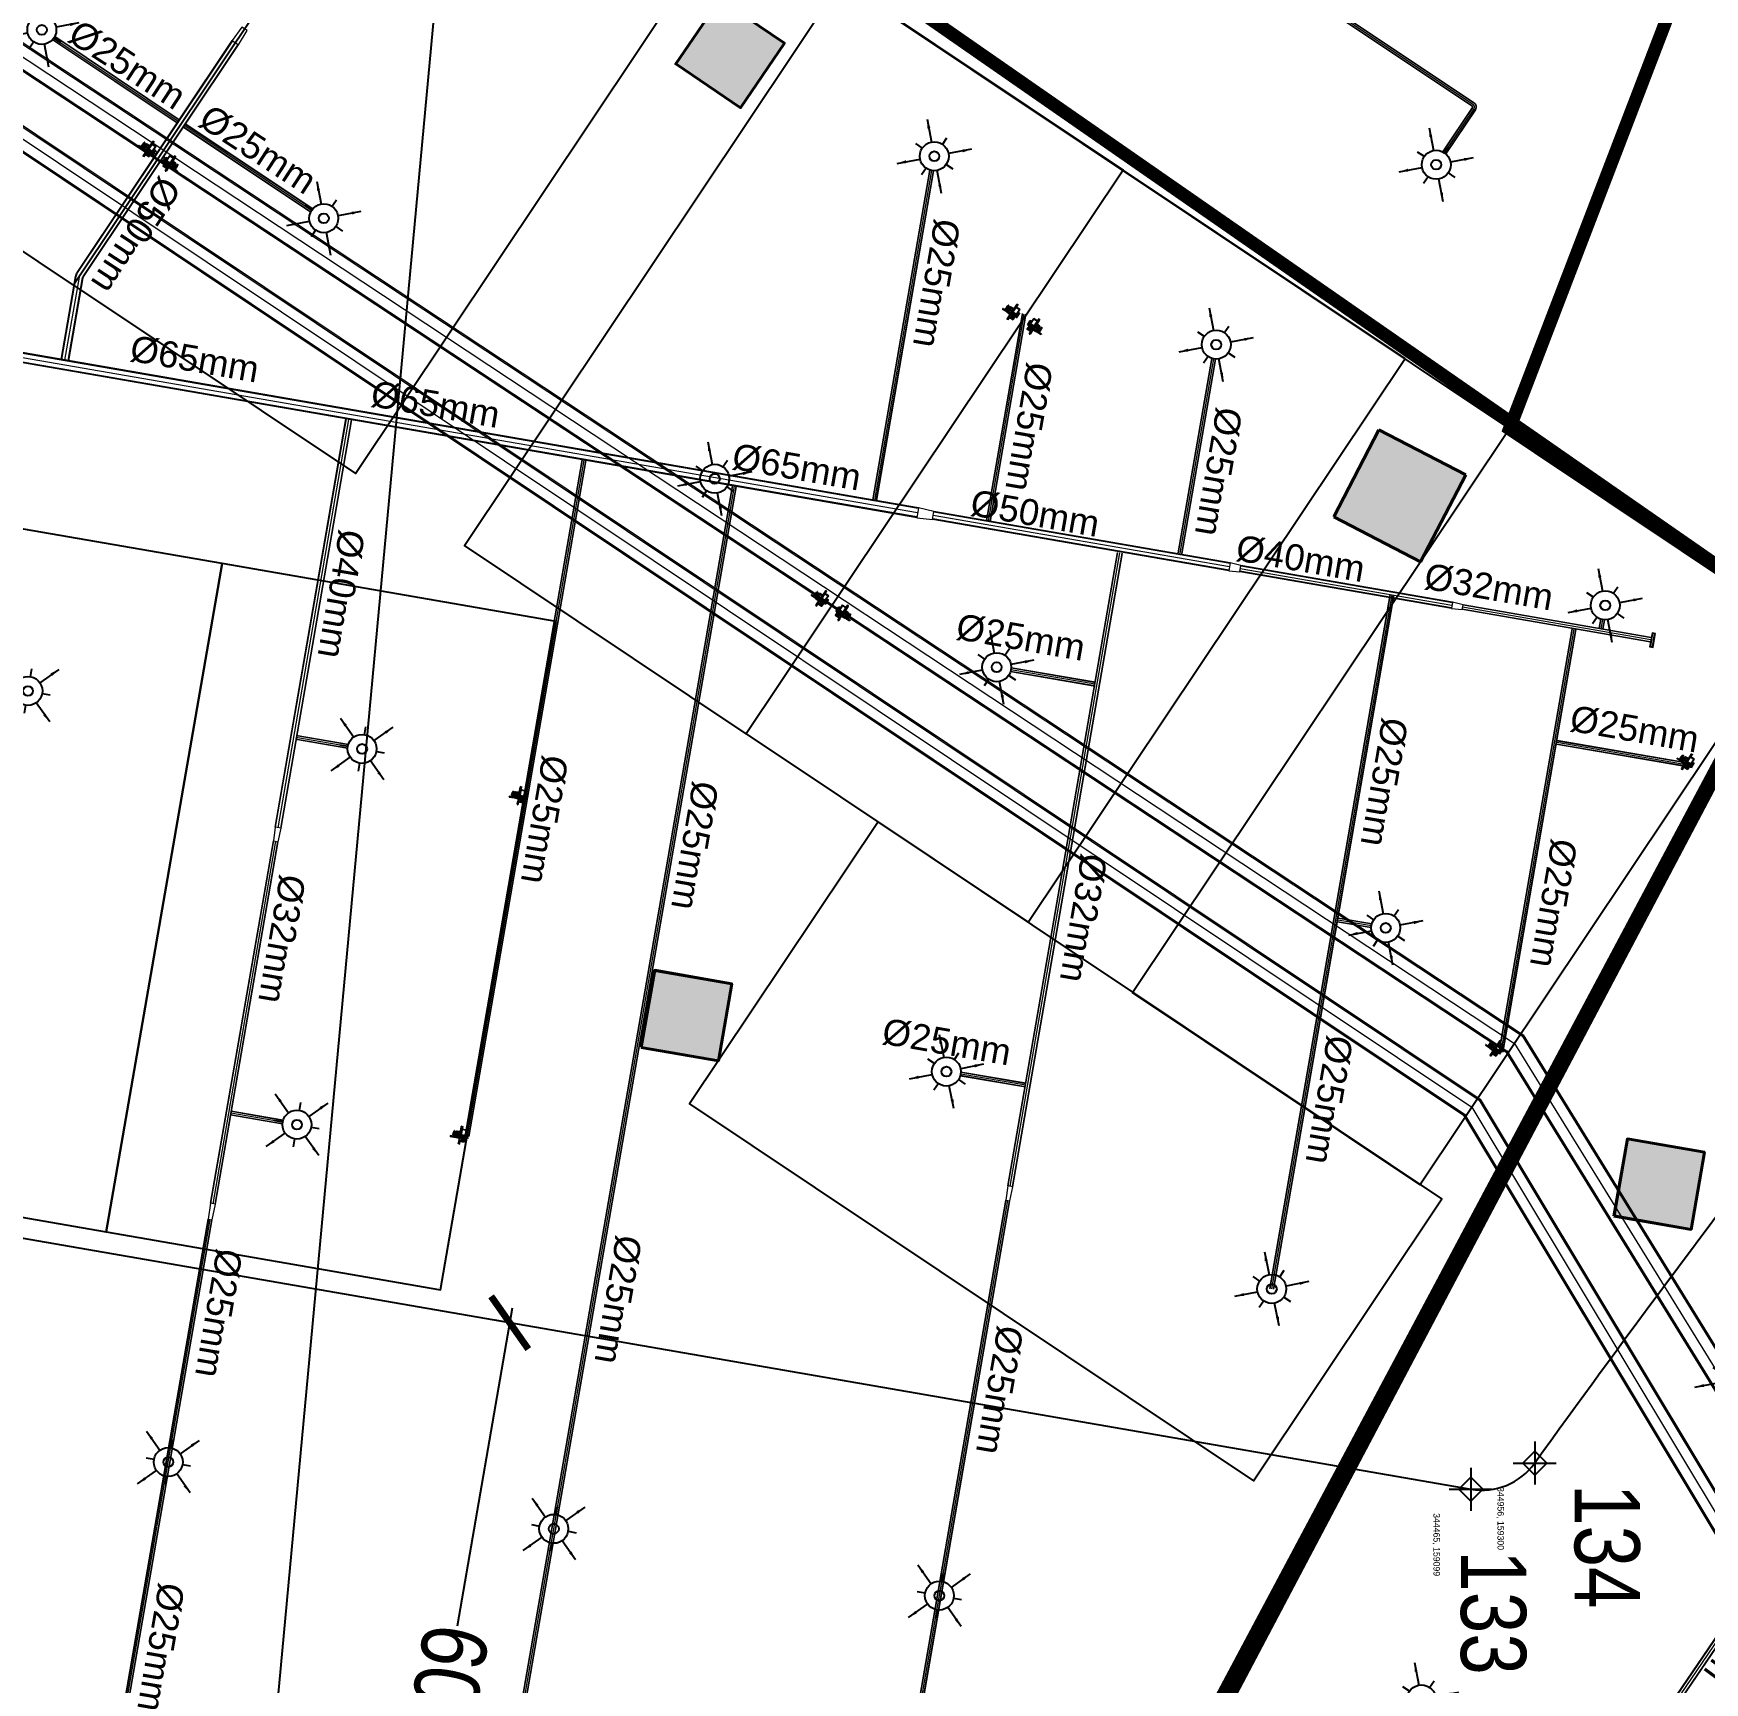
# Model space of a CAD drawing. Header units: inches. Extents: x 257070 to 799932, y -17980 to 269260.
# Drawn here: x 333445 to 346258, y 157617 to 170262 of the extents above; entities that cross this region are included whole.
import ezdxf

# ---------------------------------------------------------------- set-up
doc = ezdxf.new("R2010")
doc.units = ezdxf.units.IN
doc.header["$MEASUREMENT"] = 0
doc.header["$PDMODE"] = 99
doc.header["$PDSIZE"] = 100
doc.layers.add('0-AES-F-HYDRANT PIPE', color=7, linetype='Continuous', lineweight=15, true_color=0xf57247)
for name, color, linetype in [('0-AES-F-SPRINKLER', 10, 'Continuous'), ("0_AES_DUCT MARKING'", 53, 'Continuous'), ('basement1_AP$0$A-_ROAD----_E-_-', 2, 'Continuous'), ('DSP_TREE CO-ORDINATES', 206, 'Continuous'), ('RETAIL', 40, 'Continuous')]:
    doc.layers.add(name, color=color, linetype=linetype)
for name, color, linetype, lineweight in [('0-AES-F-SPRINKLER PIPE', 10, 'Continuous', 15), ('07--DIM-2', 2, 'Continuous', 25), ('E--CONCRETE-4', 4, 'Continuous', 40), ('E--CONCRETE-SHADE', 253, 'Continuous', 20), ('Q--KERBS-0', 1, 'Continuous', 20)]:
    doc.layers.add(name, color=color, linetype=linetype, lineweight=lineweight)
doc.styles.get("Standard").update_dxf_attribs({"font": 'arial.ttf'})
doc.styles.add('TEXT style 175', font='GOTHIC.TTF')
doc.styles.add('TEXT style 200', font='ARIALN.TTF')
doc.styles.add('TEXT style 75', font='ARIALN.TTF')
doc.dimstyles.new('75', dxfattribs={"dimscale": 1.5, "dimtxt": 200, "dimasz": 113, "dimexe": 113, "dimexo": 0, "dimgap": 25, "dimtad": 0, "dimdec": 0, "dimrnd": 5, "dimzin": 0, "dimdsep": 46, "dimtxsty": 'TEXT style 75', "dimblk": 'ARCHTICK', "dimcen": 0.09, "dimdle": 113, "dimclrd": 8, "dimclre": 8, "dimclrt": 256, "dimadec": 0, "dimazin": 0, "dimtfac": 1, "dimtdec": 0, "dimtofl": 0, "dimtmove": 1, "dimatfit": 3, "dimldrblk": 'OPEN90', "dimfxl": 0, "dimtolj": 1, "dimtzin": 0, "dimarcsym": 0})
doc.dimstyles.new('ISO-25', dxfattribs={"dimtxt": 2.5, "dimasz": 2.5, "dimexe": 1.25, "dimexo": 0.625, "dimtad": 1, "dimtxsty": 'Standard', "dimcen": 2.5, "dimadec": 0, "dimazin": 0, "dimtfac": 1, "dimtmove": 0, "dimatfit": 3, "dimfxl": 1, "dimarcsym": 0})

# ---------------------------------------------------------------- blocks, each defined once
blk = doc.blocks.new('_ArchTick')
at = {"color": 0, "linetype": 'ByBlock', "const_width": 0.15}
blk.add_lwpolyline([(-0.5, -0.5), (0.5, 0.5)], dxfattribs=at)
blk = doc.blocks.new('*D296')
at = {"layer": '07--DIM-2', "color": 251, "lineweight": -2, "ltscale": 1000, "transparency": 16777216}
for p, q in [((337117, 160488), (336694, 158049)), ((337097, 160376), (336986, 160396)), ((336054, 154353), (336476, 156792)), ((336073, 154464), (335961, 154484))]:
    blk.add_line(p, q, dxfattribs=at)
at = {"layer": 'DEFPOINTS', "color": 0, "ltscale": 1000, "transparency": 16777216}
for p in [(337097, 160376, 0), (337097, 160376), (336073, 154464, 0)]:
    blk.add_point(p, dxfattribs=at)
at = {"layer": '07--DIM-2', "color": 251, "lineweight": -2, "ltscale": 1000, "transparency": 16777216, "xscale": 350, "yscale": 350, "zscale": 350}
for p, rotation in [((337097, 160376), 80.16753588052094), ((336073, 154464), 260.1675358805209)]:
    blk.add_blockref('_ArchTick', p, dxfattribs=dict(at, rotation=rotation))
at = {"layer": '07--DIM-2', "ltscale": 1000, "transparency": 16777216, "insert": (336585, 157420), "char_height": 500, "attachment_point": 5, "rotation": 260, "style": 'TEXT style 75'}
blk.add_mtext('\\A1;6000', dxfattribs=at)
blk = doc.blocks.new('_Open90')
at = {"color": 0, "linetype": 'ByBlock', "lineweight": -2}
for p, q in [((-0.5, 0.5), (0, 0)), ((0, 0), (-1, 0)), ((0, 0), (-0.5, -0.5))]:
    blk.add_line(p, q, dxfattribs=at)
blk = doc.blocks.new('A$C1C93618B')
at = {"layer": 'E--CONCRETE-SHADE'}
h = blk.add_hatch(color=256, dxfattribs=at)
h.paths.add_polyline_path([(1080, 32849), (1080, 33449), (480, 33449), (480, 32849)])
h.paths.add_polyline_path([(1080, 25280), (1080, 25880), (480, 25880), (480, 25280)])
h.paths.add_polyline_path([(1080, 15680), (1080, 16280), (480, 16280), (480, 15680)])
h.paths.add_polyline_path([(1080, 9702), (1080, 10302), (480, 10302), (480, 9702)])
at = {"layer": 'E--CONCRETE-4', "ltscale": 10}
for points in [[(1080, 32849), (1080, 33449), (480, 33449), (480, 32849)], [(1080, 25280), (1080, 25880), (480, 25880), (480, 25280)]]:
    blk.add_lwpolyline(points, close=True, dxfattribs=at)
blk = doc.blocks.new('*U401')
at = {"layer": 'DSP_TREE CO-ORDINATES', "color": 162}
for p, q in [((0, -329), (0, 329)), ((-329, 0), (329, 0))]:
    blk.add_line(p, q, dxfattribs=at)
at = {"layer": 'DSP_TREE CO-ORDINATES', "color": 162, "ltscale": 3.5}
blk.add_lwpolyline([(-185, 0), (0, 185), (185, 0), (0, -184), (-185, 0)], dxfattribs=at)
at = {"layer": 'DEFPOINTS', "style": 'TEXT style 175'}
blk.add_attdef('CORDINATE', (367, -572), '', height=100, dxfattribs=at)
at = {"layer": 'DSP_TREE CO-ORDINATES', "color": 164, "style": 'TEXT style 200'}
blk.add_attdef('NO.', (320, 611), '', height=1000, dxfattribs=at)
blk = doc.blocks.new('*U402')
at = {"layer": 'DSP_TREE CO-ORDINATES', "color": 162}
for p, q in [((0, -329), (0, 329)), ((-329, 0), (329, 0))]:
    blk.add_line(p, q, dxfattribs=at)
at = {"layer": 'DSP_TREE CO-ORDINATES', "color": 162, "ltscale": 3.5}
blk.add_lwpolyline([(-185, 0), (0, 185), (185, 0), (0, -184), (-185, 0)], dxfattribs=at)
at = {"layer": 'DEFPOINTS', "style": 'TEXT style 175'}
blk.add_attdef('CORDINATE', (367, -572), '', height=100, dxfattribs=at)
at = {"layer": 'DSP_TREE CO-ORDINATES', "color": 164, "style": 'TEXT style 200'}
blk.add_attdef('NO.', (935, -150), '', height=1000, dxfattribs=at)
blk = doc.blocks.new('A$C3CA070F1')
at = {"layer": '0-AES-F-SPRINKLER'}
h = blk.add_hatch(dxfattribs=at)
h.set_pattern_fill('ANSI31', color=3, scale=0.196883, angle=-34.2335, style=0)
h.set_pattern_definition([(100.766483, (49937.1607, 174049.7081), (1.474466316, 0.280375668), [])])
edge = h.paths.add_edge_path()
edge.add_line((-1, 85), (-1, 84))
edge.add_line((-1, 84), (-6, 84))
edge.add_ellipse((-7, 82), major_axis=(-1.42, -0.27), ratio=1, start_angle=257, end_angle=315)
edge.add_line((-8, 83), (-15, 72))
edge.add_ellipse((-12, 70), major_axis=(-4.25, -0.81), ratio=1, start_angle=-45, end_angle=45)
edge.add_line((-14, 66), (14, 47))
edge.add_line((14, 47), (13, 46))
edge.add_line((13, 46), (-15, 65))
edge.add_ellipse((-12, 70), major_axis=(-5.52, -1.05), ratio=1, start_angle=-45, end_angle=45, ccw=False)
edge.add_line((-16, 73), (-9, 84))
edge.add_ellipse((-7, 82), major_axis=(-2.69, -0.51), ratio=1, start_angle=257, end_angle=315, ccw=False)
edge.add_line((-6, 85), (-1, 85))
h = blk.add_hatch(dxfattribs=at)
h.set_pattern_fill('ANSI31', color=3, scale=0.196883, angle=-124.2335, style=0)
h.set_pattern_definition([(190.766483, (49937.1607, 174049.7081), (-0.280375668, 1.474466316), [])])
edge = h.paths.add_edge_path()
edge.add_line((-1, 54), (7, 48))
edge.add_line((7, 48), (8, 49))
edge.add_line((8, 49), (0, 55))
edge.add_ellipse((-2, 52), major_axis=(-0.69, 3.63), ratio=1, start_angle=315, end_angle=405)
edge.add_line((-6, 54), (-14, 41))
edge.add_ellipse((-11, 39), major_axis=(-0.69, 3.63), ratio=1, start_angle=45, end_angle=135)
edge.add_line((-13, 36), (-9, 33))
edge.add_ellipse((-10, 32), major_axis=(-0.27, 1.42), ratio=1, start_angle=225, end_angle=315, ccw=False)
edge.add_line((-9, 31), (-10, 30))
edge.add_line((-10, 30), (-8, 29))
edge.add_line((-8, 29), (-7, 30))
edge.add_ellipse((-10, 32), major_axis=(-3.3, -0.63), ratio=1, start_angle=135, end_angle=225)
edge.add_line((-8, 35), (-12, 38))
edge.add_ellipse((-11, 39), major_axis=(-1.75, -0.33), ratio=1, start_angle=-45, end_angle=45, ccw=False)
edge.add_line((-13, 40), (-4, 53))
edge.add_ellipse((-2, 52), major_axis=(-1.75, -0.33), ratio=1, start_angle=225, end_angle=315, ccw=False)
at = {"layer": '0-AES-F-SPRINKLER', "color": 3}
for p, q in [((-98, 39), (-97, 43)), ((-98, 38), (-98, 39)), ((-98, 39), (-98, 39)), ((-98, 39), (-98, 39)), ((-98, 37), (-98, 38)), ((-98, 38), (-98, 38)), ((-98, 38), (-98, 38)), ((-98, 38), (-98, 38)), ((-98, 38), (-98, 38)), ((-98, 38), (-98, 38)), ((-98, 38), (-98, 38)), ((-98, 38), (-98, 38)), ((-98, 38), (-98, 38)), ((-98, 38), (-98, 38)), ((-96, 37), (-98, 37)), ((-98, 37), (-98, 37)), ((-98, 37), (-98, 37)), ((-98, 37), (-98, 37)), ((-98, 37), (-98, 37)), ((-98, 37), (-98, 37)), ((-98, 37), (-98, 37)), ((-98, 37), (-98, 37)), ((-98, 37), (-98, 37)), ((-98, 37), (-98, 37)), ((-98, 37), (-98, 37)), ((-98, 37), (-98, 37)), ((-98, 37), (-98, 37)), ((-98, 37), (-98, 37)), ((-98, 37), (-98, 37)), ((-98, 37), (-98, 37)), ((-98, 37), (-98, 37)), ((-97, 37), (-98, 37)), ((-98, 37), (-98, 37)), ((-98, 37), (-98, 37)), ((-98, 37), (-98, 37)), ((-98, 37), (-98, 37)), ((-98, 37), (-98, 37)), ((-98, 37), (-98, 37)), ((-98, 37), (-98, 37)), ((-98, 37), (-98, 37)), ((-98, 37), (-98, 37)), ((-98, 37), (-98, 37)), ((-98, 37), (-98, 37)), ((-98, 37), (-98, 37)), ((-98, 37), (-98, 37)), ((-97, 45), (-79, 71)), ((-96, 40), (-97, 40)), ((-97, 40), (-97, 40)), ((-97, 40), (-97, 40)), ((-97, 40), (-97, 39)), ((-97, 39), (-97, 39)), ((-97, 39), (-97, 39)), ((-97, 39), (-97, 39)), ((-97, 39), (-97, 39)), ((-97, 39), (-97, 39)), ((-97, 39), (-97, 39)), ((-97, 39), (-97, 39)), ((-97, 39), (-97, 38)), ((-97, 38), (-97, 38)), ((-97, 38), (-97, 38)), ((-97, 38), (-97, 38)), ((-97, 38), (-97, 38)), ((-97, 38), (-97, 38)), ((-97, 38), (-97, 38)), ((-97, 38), (-97, 38)), ((-97, 38), (-97, 38)), ((-97, 38), (-97, 38)), ((-97, 38), (-97, 38)), ((-97, 38), (-97, 37)), ((-97, 37), (-97, 37)), ((-97, 37), (-97, 37)), ((-97, 37), (-97, 37)), ((-95, 46), (-96, 42)), ((-96, 42), (-96, 42)), ((-96, 42), (-96, 41)), ((-96, 41), (-96, 41)), ((-96, 41), (-96, 41)), ((-96, 41), (-96, 41)), ((-96, 41), (-96, 41)), ((-96, 41), (-96, 41)), ((-96, 41), (-96, 41)), ((-96, 41), (-96, 41)), ((-96, 41), (-96, 41)), ((-96, 41), (-96, 40)), ((-96, 40), (-96, 40)), ((-96, 40), (-96, 40)), ((-96, 40), (-96, 40)), ((-96, 40), (-96, 40)), ((-95, 37), (-96, 37)), ((-96, 37), (-96, 37)), ((-96, 37), (-96, 37)), ((-96, 37), (-96, 37)), ((-96, 37), (-96, 37)), ((-94, 38), (-95, 38)), ((-95, 38), (-95, 38)), ((-95, 38), (-95, 38)), ((-95, 38), (-95, 38)), ((-95, 38), (-95, 38)), ((-95, 38), (-95, 38)), ((-95, 38), (-95, 38)), ((-95, 38), (-95, 38)), ((-95, 38), (-95, 38)), ((-95, 38), (-95, 37)), ((-95, 37), (-95, 37)), ((-95, 37), (-95, 37)), ((-95, 37), (-95, 37)), ((-95, 37), (-95, 37)), ((-95, 37), (-95, 37)), ((-95, 37), (-95, 37)), ((-95, 37), (-95, 37)), ((-95, 37), (-95, 37)), ((-95, 37), (-95, 37)), ((-95, 37), (-95, 37)), ((-95, 37), (-95, 37)), ((-95, 37), (-95, 37)), ((-95, 37), (-95, 37)), ((-95, 37), (-95, 37)), ((-95, 37), (-95, 37)), ((-95, 37), (-95, 37)), ((-94, 88), (-93, 90)), ((-72, 73), (-94, 88)), ((-94, 43), (-94, 48)), ((-93, 43), (-94, 43)), ((-94, 43), (-94, 43)), ((-94, 43), (-94, 43)), ((-94, 43), (-94, 43)), ((-94, 43), (-94, 43)), ((-94, 43), (-94, 41)), ((-94, 43), (-94, 43)), ((-94, 43), (-94, 43)), ((-94, 43), (-94, 43)), ((-94, 43), (-94, 43)), ((-94, 43), (-94, 43)), ((-94, 43), (-94, 43)), ((-94, 43), (-94, 43)), ((-94, 43), (-94, 43)), ((-94, 43), (-94, 43)), ((-94, 43), (-94, 43)), ((-94, 43), (-94, 43)), ((-94, 41), (-94, 41)), ((-94, 41), (-94, 41)), ((-94, 41), (-94, 41)), ((-94, 41), (-94, 41)), ((-94, 41), (-94, 41)), ((-94, 41), (-94, 41)), ((-94, 41), (-94, 41)), ((-94, 41), (-94, 40)), ((-94, 40), (-94, 40)), ((-94, 40), (-94, 40)), ((-94, 40), (-94, 40)), ((-94, 40), (-94, 40)), ((-94, 40), (-94, 40)), ((-94, 40), (-94, 40)), ((-94, 40), (-94, 40)), ((-94, 40), (-94, 39)), ((-94, 39), (-94, 39)), ((-94, 39), (-94, 39)), ((-94, 39), (-94, 39)), ((-94, 39), (-94, 39)), ((-94, 39), (-94, 39)), ((-94, 39), (-94, 39)), ((-94, 39), (-94, 39)), ((-94, 39), (-94, 38)), ((-93, 90), (-59, 67)), ((-93, 47), (-93, 49)), ((-91, 47), (-93, 43)), ((-93, 46), (-93, 47)), ((-92, 46), (-93, 46)), ((-93, 46), (-93, 46)), ((-93, 46), (-93, 46)), ((-93, 46), (-93, 46)), ((-93, 46), (-93, 46)), ((-93, 46), (-93, 46)), ((-93, 46), (-93, 46)), ((-93, 46), (-93, 46)), ((-93, 46), (-93, 46)), ((-93, 46), (-93, 46)), ((-93, 46), (-93, 46)), ((-93, 46), (-93, 46)), ((-93, 46), (-93, 46)), ((-93, 46), (-93, 46)), ((-93, 46), (-93, 46)), ((-93, 46), (-93, 46)), ((-93, 46), (-93, 46)), ((-93, 46), (-93, 46)), ((-93, 46), (-93, 46)), ((-93, 46), (-93, 46)), ((-91, 42), (-93, 43)), ((-93, 43), (-93, 43)), ((-93, 43), (-93, 43)), ((-93, 43), (-93, 43)), ((-93, 43), (-93, 43)), ((-93, 43), (-93, 43)), ((-93, 43), (-93, 43)), ((-93, 43), (-93, 43)), ((-93, 43), (-93, 43)), ((-93, 43), (-93, 43)), ((-93, 43), (-93, 43)), ((-93, 43), (-93, 43)), ((-93, 43), (-93, 43)), ((-93, 43), (-93, 43)), ((-93, 43), (-93, 43)), ((-93, 43), (-93, 43)), ((-93, 43), (-93, 43)), ((-93, 43), (-93, 43)), ((-93, 43), (-93, 43)), ((-93, 43), (-93, 43)), ((-93, 43), (-93, 43)), ((-93, 43), (-93, 43)), ((-93, 43), (-93, 43)), ((-85, 66), (-92, 55)), ((-90, 50), (-92, 46)), ((-92, 46), (-92, 46)), ((-92, 46), (-92, 46)), ((-92, 46), (-92, 46)), ((-92, 46), (-92, 46)), ((-92, 46), (-92, 46)), ((-90, 47), (-91, 47)), ((-90, 43), (-91, 42)), ((-91, 42), (-91, 42)), ((-91, 42), (-91, 42)), ((-91, 42), (-91, 42)), ((-91, 42), (-91, 42)), ((-91, 42), (-91, 42)), ((-91, 42), (-91, 42)), ((-91, 42), (-91, 42)), ((-91, 42), (-91, 42)), ((-91, 42), (-91, 42)), ((-91, 42), (-91, 42)), ((-91, 42), (-91, 42)), ((-91, 42), (-91, 42)), ((-91, 42), (-91, 42)), ((-91, 42), (-91, 42)), ((-91, 42), (-91, 42)), ((-88, 57), (-90, 49)), ((-89, 54), (-90, 51)), ((-90, 50), (-90, 50)), ((-88, 47), (-90, 43)), ((-90, 47), (-88, 47)), ((-90, 43), (-90, 43)), ((-90, 43), (-90, 43)), ((-90, 43), (-90, 43)), ((-89, 55), (-89, 55)), ((-88, 46), (-88, 47)), ((-87, 59), (-87, 59)), ((-87, 59), (-87, 59)), ((-86, 57), (-87, 49)), ((-87, 49), (-83, 28)), ((-85, 58), (-85, 58)), ((-77, 43), (-85, 49)), ((-83, 28), (-60, 9)), ((-77, 70), (-82, 63)), ((-80, 66), (-82, 67)), ((-45, 31), (-81, -23)), ((-78, 63), (-80, 65)), ((-79, 71), (-77, 70)), ((-71, 26), (-79, 31)), ((-57, 13), (-79, 28)), ((-70, 64), (-78, 63)), ((-78, -29), (-40, 27)), ((-69, 55), (-75, 59)), ((-66, 54), (-74, 42)), ((-74, 42), (-71, 26)), ((-73, 44), (-71, 43)), ((-69, 47), (-72, 43)), ((-71, 43), (-70, 43)), ((-71, 26), (-55, 15)), ((-70, 43), (-66, 49)), ((-66, 50), (-68, 52)), ((-61, 65), (-67, 69)), ((-62, 66), (-67, 65)), ((-50, 57), (-66, 54)), ((-66, 49), (-66, 50)), ((-47, 28), (-63, 40)), ((-59, 67), (-61, 65)), ((-57, 67), (-60, 66)), ((-60, 44), (-42, 32)), ((-50, 57), (-58, 62)), ((-19, 46), (-57, 67)), ((-17, 37), (-55, 63)), ((-29, 42), (-50, 57)), ((-13, 9), (-45, 31)), ((-36, 42), (-44, 30)), ((-43, 33), (-35, 46)), ((-39, -30), (-13, 9)), ((-37, 25), (-28, 38)), ((-35, 41), (-36, 42)), ((-32, 32), (-35, 39)), ((-30, 52), (-16, 73)), ((-29, 20), (-17, 37)), ((-28, 38), (-26, 40)), ((-21, 32), (-28, 37)), ((-23, 16), (-12, 33)), ((-1, 26), (-23, -9)), ((-22, 15), (-12, 31)), ((-9, 32), (-21, 14)), ((2, 24), (-20, -11)), ((-20, -8), (-1, 22)), ((-17, 37), (-19, 46)), ((-19, 13), (-10, 29)), ((-7, 30), (-18, 12)), ((-17, 37), (-17, 37)), ((4, 22), (-17, -13)), ((-17, -10), (1, 20)), ((-16, 73), (-9, 84)), ((-16, 11), (-7, 27)), ((-8, 83), (-15, 72)), ((13, 46), (-15, 65)), ((-4, 28), (-15, 10)), ((-1, 84), (-14, 66)), ((-14, 66), (14, 47)), ((-6, 54), (-14, 41)), ((-12, 33), (-14, 33)), ((-14, -15), (7, 20)), ((-14, -12), (4, 18)), ((-13, 40), (-4, 53)), ((-13, 36), (-9, 33)), ((-13, 9), (-4, 24)), ((-2, 34), (-12, 41)), ((-8, 35), (-12, 38)), ((-12, 31), (-12, 33)), ((-9, 32), (-12, 31)), ((7, 16), (-11, -13)), ((-10, 29), (-9, 32)), ((-9, 31), (-10, 30)), ((-7, 30), (-10, 29)), ((-10, 30), (-8, 29)), ((9, 17), (-10, -14)), ((-9, -13), (9, 13)), ((-8, 29), (-7, 30)), ((8, 49), (-7, 27)), ((-7, 27), (-7, 30)), ((-4, 28), (-7, 27)), ((-6, 85), (-1, 85)), ((-1, 84), (-6, 84)), ((5, 44), (-5, 51)), ((-4, 24), (-4, 28)), ((-1, 26), (-4, 24)), ((-1, 85), (-1, 84)), ((-1, 54), (7, 48)), ((13, 46), (-1, 25)), ((-1, 22), (-1, 26)), ((2, 24), (-1, 22)), ((8, 49), (0, 55)), ((1, 20), (2, 24)), ((4, 22), (1, 20)), ((4, 18), (4, 22)), ((7, 20), (4, 18)), ((7, 48), (8, 49)), ((7, 16), (7, 20)), ((9, 17), (7, 16)), ((9, 15), (9, 17)), ((14, 47), (13, 46)), ((-82, -25), (-80, -30)), ((-80, -30), (-78, -29)), ((-66, -11), (-39, -30)), ((-23, -7), (-23, -9)), ((-23, -9), (-20, -8)), ((-20, -8), (-20, -11)), ((-20, -11), (-17, -10)), ((-17, -10), (-17, -13)), ((-17, -13), (-14, -12)), ((-14, -12), (-14, -15)), ((-14, -15), (-11, -13)), ((-11, -13), (-11, -14)), ((-11, -14), (-11, -14))]:
    blk.add_line(p, q, dxfattribs=at)
for centre, major_axis, start_param, end_param in [((-95, 43), (-0.41, 2.13), 0.784914, 1.034983), ((-95, 43), (-2.74, -0.52), -0.560204, -0.324923), ((-93, 46), (-0.51, 2.68), 0.787914, 1.247507), ((-93, 48), (-1.75, -0.33), -0.775969, -0.160442), ((-91, 54), (-0.29, 1.52), 0.785398, 2.356194), ((-92, 49), (-0.33, 1.74), 0.791774, 1.412986), ((-89, 55), (-0.103, 0.54), 0.916881, 1.969618), ((-93, 51), (-3.09, -0.59), 2.526084, 2.789089), ((-95, 50), (-5.72, -1.09), 2.374727, 2.798549), ((-91, 55), (-0.33, 1.74), 4.197625, 4.773282), ((-84, 57), (-3.79, -0.72), -0.784768, -0.363877), ((-93, 50), (-5.72, -1.09), 2.377207, 2.798549), ((-80, 54), (-1.57, 8.26), 0.010205, 0.785398), ((-84, 56), (-0.35, 1.85), 0.785501, 1.132999), ((-83, 65), (-1.52, -0.29), 3.926991, 5.497787), ((-80, 54), (-5.9, -1.12), 4.155645, 5.497787), ((-80, 54), (-8.26, -1.57), 4.155621, 4.722594), ((-75, 68), (-8.26, -1.57), 1.014052, 3.151797), ((-75, 63), (-2.79, -0.53), -0.113999, 0.093951), ((-75, 68), (-1.12, 5.9), 2.584882, 5.497787), ((-75, 46), (-0.53, 2.79), 2.356194, 3.926991), ((-75, 68), (-1.57, 8.26), 4.722594, 5.497787), ((-70, 53), (-2.79, -0.53), 2.356194, 3.926991), ((-65, 44), (-3.72, -0.71), -0.403281, 1.321745), ((-65, 44), (-0.71, 3.72), 4.96144, 6.686466), ((-65, 37), (-0.56, 2.96), 5.497794, 6.034125), ((-59, 47), (-2.96, -0.56), 0.24906, 0.785391), ((-60, 60), (-2.83, -0.54), 3.926991, 4.712389), ((-33, 40), (-0.45, 2.36), 0.803442, 1.867502), ((-30, 39), (-2.79, -0.53), 2.356194, 3.926991), ((-24, 39), (-0.53, 2.79), 5.497787, 7.068583), ((-12, 70), (-5.52, -1.05), -0.785398, 0.785398), ((-15, 35), (-0.54, 2.83), 0.785398, 3.403392), ((-12, 70), (-4.25, -0.81), -0.785398, 0.785398), ((-11, 39), (-0.69, 3.63), 0.785398, 2.356194), ((-11, 39), (-1.75, -0.33), -0.785398, 0.785398), ((-7, 82), (-2.69, -0.51), 4.485496, 5.497787), ((-10, 32), (-0.27, 1.42), 3.926991, 5.497787), ((-7, 82), (-1.42, -0.27), 4.485496, 5.497787), ((-10, 32), (-3.3, -0.63), 2.356194, 3.926991), ((-2, 52), (-0.69, 3.63), 5.497787, 7.068583), ((-2, 52), (-1.75, -0.33), 3.926991, 5.497787), ((6, 14), (-0.54, 2.83), 3.926991, 4.712389), ((-79, -24), (-0.51, 2.69), 0.785398, 1.797689), ((-11, -11), (-2.83, -0.54), 1.570796, 2.356194)]:
    blk.add_ellipse(centre, major_axis=major_axis, ratio=1, start_param=start_param, end_param=end_param, dxfattribs=at)
at = {"layer": '0-AES-F-SPRINKLER', "color": 3, "extrusion": (0, 0, -1)}
for centre, major_axis, start_param, end_param in [((-86, 47), (-0.53, 2.79), -0.113999, 0.785398), ((-77, 34), (-0.54, 2.83), 3.926991, 4.712389)]:
    blk.add_ellipse(centre, major_axis=major_axis, ratio=1, start_param=start_param, end_param=end_param, dxfattribs=at)
blk = doc.blocks.new('*U603')
at = {"layer": '0-AES-F-SPRINKLER'}
for p, q in [((171672, 56809), (171672, 56871)), ((171562, 56699), (171500, 56699)), ((171783, 56699), (171845, 56699)), ((171672, 56588), (171672, 56526))]:
    blk.add_line(p, q, dxfattribs=at)
for radius in [111, 37.8]:
    blk.add_circle((171672, 56699), radius, dxfattribs=at)
at = {"layer": '0-AES-F-SPRINKLER PIPE'}
for points, override in [([(171468, 56903), (171594, 56777)], {"dimasz": 70, "dimtad": 0, "dimfxl": 13, "dimarcsym": 1}), ([(171877, 56903), (171751, 56777)], {"dimasz": 70, "dimtad": 0, "dimfxl": 13, "dimarcsym": 1}), ([(171468, 56494), (171594, 56620)], {"dimasz": 70, "dimtad": 0, "dimfxl": 13, "dimarcsym": 1}), ([(171877, 56494), (171751, 56620)], {"dimasz": 70, "dimgap": 0.625, "dimtad": 0, "dimfxl": 13, "dimarcsym": 1})]:
    blk.add_leader(points, dimstyle='ISO-25', override=override, dxfattribs=at)

msp = doc.modelspace()

# ---------------------------------------------------------------- hatches: boundary and pattern name
at = {"layer": 'E--CONCRETE-SHADE', "ltscale": 3.5}
h = msp.add_hatch(color=8, dxfattribs=at)
h.dxf.hatch_style = 1
h.paths.add_polyline_path([(333250.8, 174303.4), (332765.6, 174656.3), (332412.7, 174171), (332898, 173818.1)])
h.paths.add_polyline_path([(338866.6, 169691.2), (339203.4, 170187.8), (338706.8, 170524.6), (338370.1, 170028)])
h.paths.add_polyline_path([(338208.3, 163077.8), (338105.9, 162486.6), (338697.1, 162384.2), (338799.5, 162975.3)])
h.paths.add_polyline_path([(343761.2, 167221.9), (343415.7, 166556.2), (344081.3, 166210.7), (344426.9, 166876.3)])
h.paths.add_polyline_path([(346257.3, 161682.8), (345666.1, 161785.3), (345563.6, 161194.1), (346154.8, 161091.6)])
h.paths.add_polyline_path([(355770.6, 169412.1), (356718.6, 170147.9), (355982.8, 171095.8), (355034.9, 170360.1)])
at = {"layer": 'E--CONCRETE-SHADE'}
h = msp.add_hatch(color=8, dxfattribs=at)
h.paths.add_polyline_path([(345563.6, 161194.1), (346154.8, 161091.6), (346257.3, 161682.8), (345666.1, 161785.3)])
h.paths.add_polyline_path([(338105.9, 162486.6), (338697.1, 162384.2), (338799.5, 162975.3), (338208.3, 163077.8)])
h.paths.add_polyline_path([(328646.9, 164126), (329238.1, 164023.5), (329340.5, 164614.7), (328749.3, 164717.2)])
h.paths.add_polyline_path([(322757.2, 165146.8), (323348.4, 165044.3), (323450.8, 165635.5), (322859.6, 165737.9)])

# ---------------------------------------------------------------- linework, layer by layer
at = {"layer": '0-AES-F-HYDRANT PIPE', "ltscale": 1000, "elevation": 0}
for points in [[(303292.2, 184544.4), (316060.5, 181526.5), (344800.9, 162517.8), (357927.9, 141233.7), (358142, 140910.5), (353554.7, 131771.6), (353194.9, 131945.4)], [(303316.3, 184621.6), (316093, 181601.7), (344860.3, 162575.3), (357995.9, 141277.2), (358235.1, 140916.1), (353591.2, 131664.4), (353159.8, 131872.8)], [(303319.3, 184631.2), (316097.1, 181611.1), (344867.6, 162582.5), (358004.4, 141282.6), (358246.7, 140916.8), (353595.7, 131651.1), (353155.4, 131863.7)], [(303265.1, 184457.6), (316023.9, 181441.9), (344734.2, 162453.2), (357851.5, 141184.9), (358037.3, 140904.2), (353513.7, 131892.2), (353234.3, 132027.1)], [(303268.1, 184467.2), (316028, 181451.3), (344741.6, 162460.4), (357859.9, 141190.3), (358048.9, 140904.9), (353518.3, 131878.8), (353230, 132018.1)]]:
    msp.add_lwpolyline(points, dxfattribs=at)
at = {"layer": '0-AES-F-SPRINKLER', "color": 7, "const_width": 100, "elevation": 0}
for points in [[(309531.8, 208392.2), (318854.6, 185288.9), (344779.7, 167275.5), (347553.5, 174504), (359540.7, 196335.9), (363236.5, 201817), (370096.8, 207259.5), (370288.2, 210509.8), (355001.3, 211860.8), (319581.7, 213946.6), (316332, 213687.2), (316109.1, 210945.8)], [(370096.7, 207259.6), (363236.5, 201817), (359449.1, 196200.1), (352039.6, 182374.4), (347553.5, 174504), (344762, 167229.2), (346955.5, 165763.5), (339920, 152557.2), (360337.5, 149227.9), (382659.8, 145585.9), (383066.2, 145437.7), (387520.1, 157203.6), (388372.8, 166752.9), (392381.6, 173694.5), (387307.1, 192740.3), (379435.8, 200574.2), (375023.6, 204438.1)]]:
    msp.add_lwpolyline(points, close=True, dxfattribs=at)
msp.add_lwpolyline([(289015.1, 193067.5), (285565, 160241.4), (285565, 160241.4), (340591.5, 153681.2), (340591.5, 153681.2), (340591.5, 153681.2), (346965.3, 165756.9), (318821.9, 185311.6), (309531.8, 208392.2), (304262.2, 204456.2)], dxfattribs=at)
msp.add_lwpolyline([(346965.3, 165756.9), (340591.5, 153681.2, 0.0301252), (340591.5, 153681.2), (339920, 152557.2)], format="xyb", dxfattribs=at)
at = {"layer": '0-AES-F-SPRINKLER PIPE', "ltscale": 1000}
for p, q in [((340217.8, 166548.2, 0), (331878.8, 167992.6, 0)), ((340218.8, 166554.1, 0), (331879.8, 167998.5, 0)), ((340224.4, 166586.1, 0), (331885.4, 168030.6, 0)), ((340229.9, 166618.2, 0), (331890.9, 168062.6, 0)), ((340230.9, 166624.1, 0), (331891.9, 168068.5, 0)), ((342621.2, 166196.3, 0), (340348.5, 166590, 0)), ((342622, 166201.3, 0), (340349.3, 166594.9, 0)), ((342611.8, 166142.2, 0), (340339.1, 166535.8, 0)), ((342612.6, 166147.1, 0), (340339.9, 166540.7, 0)), ((342616.9, 166171.7, 0), (340344.2, 166565.4, 0)), ((344317.5, 165852.8, 0), (342694.6, 166133.9, 0)), ((344318.2, 165856.7, 0), (342695.3, 166137.8, 0)), ((344321.6, 165876.4, 0), (342698.7, 166157.5, 0)), ((344325, 165896.1, 0), (342702.1, 166177.2, 0)), ((344325.7, 165900.1, 0), (342702.8, 166181.2, 0)), ((345842.7, 165593.7, 0), (344400.2, 165843.5, 0)), ((345843.2, 165596.6, 0), (344400.7, 165846.5, 0)), ((345845.9, 165612.4, 0), (344403.4, 165862.3, 0)), ((345848.6, 165628.2, 0), (344406.1, 165878, 0)), ((345849.1, 165631.1, 0), (344406.7, 165881, 0)), ((345764.2, 157111.6, 0), (347431.6, 159561.9, 0)), ((345767.5, 157109.3, 0), (347434.9, 159559.6, 0)), ((345784.1, 157098.1, 0), (347451.4, 159548.4, 0)), ((345800.6, 157086.8, 0), (347467.9, 159537.1, 0)), ((345803.9, 157084.6, 0), (347471.2, 159534.9, 0))]:
    msp.add_line(p, q, dxfattribs=at)
at = {"layer": '0-AES-F-SPRINKLER PIPE', "ltscale": 1000, "elevation": 0}
for points in [[(289982.5, 192018.4), (289804.1, 189554.9), (301293.2, 184460.8), (315918.4, 181007.6), (344410.9, 161968.5), (355808.8, 142995.4), (365927, 156834.4)], [(289992.4, 192017.7), (289814.6, 189561.2), (301296.4, 184470.4), (315922.5, 181016.9), (344418.3, 161975.6), (355809.6, 143013.5), (365918.9, 156840.3)], [(290067.5, 192012.3), (289893.5, 189608.5), (301320.5, 184542), (315953, 181087), (344474.1, 162028.8), (355815.8, 143149.4), (365858.2, 156884.8)], [(290142.6, 192006.9), (289972.4, 189655.8), (301344.6, 184613.6), (315983.5, 181157.1), (344530, 162082), (355821.9, 143285.3), (365797.4, 156929.2)], [(290152.5, 192006.1), (289982.9, 189662.1), (301347.8, 184623.2), (315987.6, 181166.4), (344537.4, 162089.1), (355822.7, 143303.4), (365789.4, 156935.1)], [(333592.5, 170214), (334546.7, 169576.4)], [(333594.5, 170216.2), (334548.4, 169578.8)], [(333602, 170226.2), (334555.3, 169589.2)], [(333608.4, 170237), (334562.3, 169599.6)], [(333609.7, 170239.7), (334563.9, 169602.1)], [(334596.6, 169543), (335571.8, 168891.4)], [(334598.3, 169545.5), (335573.1, 168894.1)], [(334605.2, 169555.9), (335579.5, 168904.9)], [(334612.1, 169566.3), (335587, 168914.9)], [(334613.8, 169568.8), (335589, 168917.2)], [(334361.5, 169335.2), (334378.1, 169324.1)], [(334363.2, 169337.7), (334379.8, 169326.6)], [(334370.1, 169348.1), (334386.7, 169337)], [(334377.1, 169358.5), (334393.7, 169347.4)], [(334378.7, 169361), (334395.4, 169349.9)], [(334428, 169290.7), (334444.6, 169279.6)], [(334429.7, 169293.2), (334446.3, 169282.1)], [(334436.6, 169303.6), (334453.3, 169292.5)], [(334443.6, 169314), (334460.2, 169302.9)], [(334445.2, 169316.5), (334461.9, 169305.4)], [(339880.3, 166684.8), (340318.4, 169213.8)], [(339883.3, 166684.3), (340321.3, 169212.9)], [(339895.6, 166682.2), (340333.5, 169210.1)], [(339907.9, 166680), (340345.9, 169208.6)], [(339910.9, 166679.5), (340348.9, 169208.5)], [(342222.1, 166279.2), (342480.2, 167769.2)], [(342225, 166278.7), (342483, 167768.4)], [(342237.3, 166276.5), (342495.2, 167765.5)], [(342249.6, 166274.4), (342507.7, 167764.1)], [(342252.6, 166273.9), (342510.7, 167764)], [(335298.1, 164175.5), (335840.5, 167306.4)], [(335302.1, 164174.8), (335844.4, 167305.7)], [(335321.8, 164171.4), (335864.1, 167302.3)], [(335341.5, 164168), (335883.8, 167298.9)], [(335345.4, 164167.3), (335887.8, 167298.2)], [(336754.9, 161808.9), (337652.8, 166992.6)], [(336757.9, 161808.3), (337655.8, 166992.1)], [(336770.2, 161806.2), (337668.1, 166990)], [(336782.5, 161804.1), (337680.4, 166987.8)], [(336785.5, 161803.6), (337683.4, 166987.3)], [(336926.7, 155950), (338804.8, 166792.9)], [(336929.7, 155949.9), (338807.8, 166792.4)], [(336942.1, 155948.4), (338820.1, 166790.3)], [(336954.3, 155945.6), (338832.4, 166788.2)], [(336957.2, 155944.7), (338835.4, 166787.6)], [(340916.2, 161425.3), (341757.4, 166281.5)], [(340919.1, 161424.8), (341760.3, 166281)], [(340934.9, 161422.1), (341776.1, 166278.3)], [(340950.7, 161419.3), (341791.8, 166275.5)], [(340953.6, 161418.8), (341794.8, 166275)], [(342925, 160637.4), (343846.8, 165958.7)], [(342928, 160636.9), (343849.7, 165958.2)], [(342940.3, 160634.7), (343862, 165956)], [(342952.6, 160632.6), (343874.4, 165953.9)], [(342955.6, 160632.1), (343877.3, 165953.4)], [(344682.2, 162455.7), (345243.7, 165697.4)], [(344685.2, 162455.2), (345246.7, 165696.9)], [(344697.5, 162453.1), (345259, 165694.8)], [(344709.8, 162450.9), (345271.3, 165692.6)], [(344712.8, 162450.4), (345274.3, 165692.1)], [(345450.6, 165700.2), (345462.7, 165770.3)], [(345453.5, 165699.7), (345465.6, 165769.5)], [(345465.8, 165697.5), (345477.8, 165766.6)], [(345478.2, 165695.4), (345490.3, 165765.2)], [(345481.1, 165694.9), (345493.3, 165765.1)], [(341586.1, 165255), (340936.7, 165367.5)], [(341586.7, 165258), (340937.5, 165370.4)], [(341585.8, 165270.8), (340940.4, 165382.6)], [(341588, 165283.1), (340941.8, 165395)], [(341588.5, 165286.1), (340941.9, 165398)], [(335854.5, 164778.6), (335455, 164847.8)], [(335854.6, 164781.6), (335455.5, 164850.8)], [(335856.1, 164794.1), (335457.6, 164863.1)], [(335858.9, 164806.3), (335459.8, 164875.4)], [(335859.8, 164809.2), (335460.3, 164878.4)], [(345121.7, 164811.2), (346161.9, 164634.1)], [(345122.2, 164814.1), (346162, 164637.1)], [(345124.3, 164826.4), (346163.4, 164649.6)], [(345126.5, 164838.8), (346166.2, 164661.8)], [(345127, 164841.7), (346167.1, 164664.7)], [(334803.7, 161291.4), (335285.1, 164070.9)], [(334806.6, 161290.9), (335288.1, 164070.4)], [(334822.4, 161288.2), (335303.8, 164067.7)], [(334838.1, 161285.4), (335319.6, 164064.9)], [(334841.1, 161284.9), (335322.5, 164064.4)], [(343443.7, 163449.9), (343702.9, 163405.7)], [(343444.2, 163452.8), (343703, 163408.8)], [(343446.3, 163465.1), (343704.4, 163421.2)], [(343448.4, 163477.5), (343707.2, 163433.4)], [(343449, 163480.4), (343708.1, 163436.3)], [(341050.6, 162181), (340551.5, 162267.5)], [(341051.2, 162184), (340552.3, 162270.4)], [(341053.3, 162196.3), (340555.2, 162282.6)], [(341055.4, 162208.6), (340556.6, 162295)], [(341055.9, 162211.6), (340556.7, 162298.1)], [(335355.2, 161897.5), (334955.6, 161966.7)], [(335355.3, 161900.5), (334956.2, 161969.6)], [(335356.7, 161912.9), (334958.3, 161982)], [(335359.6, 161925.1), (334960.4, 161994.3)], [(335360.5, 161928), (334960.9, 161997.2)], [(336780.9, 161788.6), (336752.5, 161793.5)], [(336781.1, 161791.6), (336753.1, 161796.5)], [(336782.5, 161804.1), (336755.2, 161808.8)], [(336785.3, 161816.3), (336757.3, 161821.1)], [(336786.2, 161819.2), (336757.8, 161824.1)], [(339882.6, 155437.7), (340900.6, 161314.7)], [(339885.6, 155437.5), (340903.5, 161314.2)], [(339898.1, 155436.1), (340915.9, 161312)], [(339910.3, 155433.3), (340928.2, 161309.9)], [(339913.2, 155432.4), (340931.1, 161309.4)], [(333970.7, 156462.3), (334786.1, 161169.5)], [(333973.8, 156462.2), (334789, 161169)], [(333986.2, 156460.8), (334801.4, 161166.9)], [(333998.4, 156457.9), (334813.7, 161164.7)], [(334001.3, 156457), (334816.6, 161164.2)]]:
    msp.add_lwpolyline(points, dxfattribs=at)
for points in [[(342024.1, 171342.4), (344472.7, 169706.2, -0.4142136), (344475.3, 169693), (344249.3, 169354.9)], [(342025.8, 171344.9), (344474.3, 169708.7, -0.4142136), (344477.8, 169691.4), (344251.8, 169353.2)], [(342032.7, 171355.2), (344481.3, 169719.1, -0.4142136), (344488.2, 169684.4), (344262.2, 169346.3)], [(342039.7, 171365.6), (344488.2, 169729.5, -0.4142136), (344498.6, 169677.5), (344272.6, 169339.3)], [(342041.3, 171368.1), (344489.9, 169732, -0.4142136), (344501.1, 169675.8), (344275.1, 169337.7)]]:
    msp.add_lwpolyline(points, format="xyb", dxfattribs=at)
at = {"layer": '0-AES-F-SPRINKLER PIPE', "ltscale": 1000}
for points in [[(334968.9, 170208.2), (335018.8, 170174.9), (335084.1, 170283.4), (335044.2, 170310.1)], [(340230.9, 166624.1), (340217.8, 166548.2), (340339.1, 166535.8), (340349.3, 166594.9)]]:
    msp.add_lwpolyline(points, close=True, dxfattribs=at)
for points in [[(333657.8, 167762.6), (333767.9, 168398.5, -0.1047712), (333780.3, 168429.3), (334968.9, 170208.2)], [(333662.7, 167761.8), (333772.9, 168397.7, -0.1047712), (333784.4, 168426.6), (334973.1, 170205.5)], [(333687.3, 167757.5), (333797.5, 168393.4, -0.1047712), (333805.2, 168412.7), (334993.9, 170191.6)], [(333712, 167753.2), (333822.1, 168389.2, -0.1047712), (333826, 168398.8), (335014.7, 170177.7)], [(333716.9, 167752.4), (333827.1, 168388.3, -0.1047712), (333830.1, 168396), (335018.8, 170174.9)]]:
    msp.add_lwpolyline(points, format="xyb", dxfattribs=at)
for points in [[(340752.3, 166525.1), (341027.4, 168113.7)], [(340755.2, 166524.6), (341030.3, 168112.8)], [(340767.5, 166522.5), (341042.5, 168110)], [(340779.8, 166520.4), (341054.9, 168108.6)], [(340782.8, 166519.8), (341058, 168108.4)]]:
    msp.add_lwpolyline(points, dxfattribs=at)
at = {"layer": '0-AES-F-SPRINKLER PIPE', "ltscale": 1000, "elevation": 0}
for points in [[(342622, 166201.3), (342611.8, 166142.2), (342694.6, 166133.9), (342702.8, 166181.2)], [(344325.7, 165900.1), (344317.5, 165852.8), (344400.2, 165843.5), (344406.7, 165881)], [(345881.5, 165661.3), (345855.2, 165665.9), (345836.6, 165558.9), (345863, 165554.4)], [(345875.2, 165656.9), (345859.6, 165659.6), (345843, 165563.4), (345858.6, 165560.7)], [(335345.4, 164167.3), (335298.1, 164175.5), (335285.1, 164070.9), (335322.5, 164064.4)], [(340953.6, 161418.8), (340916.2, 161425.3), (340900.6, 161314.7), (340931.1, 161309.4)], [(334841.1, 161284.9), (334803.7, 161291.4), (334786.1, 161169.5), (334816.6, 161164.2)]]:
    msp.add_lwpolyline(points, close=True, dxfattribs=at)
at = {"layer": "0_AES_DUCT MARKING'", "color": 8, "ltscale": 1000, "elevation": 0}
msp.add_lwpolyline([(382871.4, 145550.2), (359207.8, 149542.2), (352014.4, 150789), (335057, 154640.4), (340402.1, 212269.8), (370135.7, 210518.8), (369602.5, 207000.9), (374671.8, 204130.4), (370214.5, 197493.2), (375636.2, 193382.1), (378257.7, 190692.1), (382265.2, 185269.9), (385374.4, 178905.6), (385114.3, 177722.2), (385164.3, 177118), (385637.4, 176816.9), (385815.7, 176697.7), (383681.6, 173505), (389309.4, 170146.8), (388243.4, 167865), (387643, 164257.8), (387476.5, 160161.5), (386508.8, 156163.9), (382676.6, 145662.8)], dxfattribs=at)
at = {"layer": 'basement1_AP$0$A-_ROAD----_E-_-', "color": 8}
for p, q in [((327014.7, 179088.2, 0), (346917.2, 165789.1, 0)), ((323451.8, 162741.2, 0), (344465.4, 159099.3, 0)), ((323451.8, 162741.2, 0), (344465.4, 159099.3, 0))]:
    msp.add_line(p, q, dxfattribs=at)
for centre, radius, start, end in [((438367.2, 92006.1, 0), 115126, 142.530194, 144.23082), ((344550.8, 159591.9, 0), 500, 260.16754, 324.23082), ((344550.8, 159591.9, 0), 500, 260.16753, 324.23082)]:
    msp.add_arc(centre, radius, start, end, dxfattribs=at)
at = {"layer": 'E--CONCRETE-4', "color": 8, "ltscale": 10}
for p, q in [((343761.2, 167221.9, 0), (343415.7, 166556.2, 0)), ((344426.9, 166876.3, 0), (343761.2, 167221.9, 0)), ((344081.3, 166210.7, 0), (344426.9, 166876.3, 0)), ((343415.7, 166556.2, 0), (344081.3, 166210.7, 0))]:
    msp.add_line(p, q, dxfattribs=at)
at = {"layer": 'E--CONCRETE-4', "color": 8, "ltscale": 10, "elevation": 0}
for points in [[(338706.8, 170524.6), (338370.1, 170028), (338866.6, 169691.2), (339203.4, 170187.8)], [(338105.9, 162486.6), (338697.1, 162384.2), (338799.5, 162975.3), (338208.3, 163077.8)], [(338105.9, 162486.6), (338697.1, 162384.2), (338799.5, 162975.3), (338208.3, 163077.8)], [(345563.6, 161194.1), (346154.8, 161091.6), (346257.3, 161682.8), (345666.1, 161785.3)], [(345563.6, 161194.1), (346154.8, 161091.6), (346257.3, 161682.8), (345666.1, 161785.3)]]:
    msp.add_lwpolyline(points, close=True, dxfattribs=at)
at = {"layer": 'Q--KERBS-0', "color": 8}
msp.add_arc((438367.2, 92006.1, 0), 115126, 142.530195, 144.23082, dxfattribs=at)
at = {"layer": 'RETAIL', "color": 8, "elevation": 0}
for points in [[(334478.9, 174100.6), (336640.7, 172656), (333751.6, 168332.4), (331589.8, 169777)], [(338802.4, 171211.5), (336640.7, 172656), (333751.6, 168332.4), (335913.4, 166887.9)], [(339638.4, 170658.8), (341800.2, 169214.2), (338911.1, 164890.7), (336749.3, 166335.2)], [(343961.9, 167769.7), (341800.2, 169214.2), (338911.1, 164890.7), (341072.9, 163446.1)], [(346965.3, 165756.9), (344762, 167229.2), (341872.9, 162905.6), (344076.2, 161433.3)], [(334892.2, 166196.1), (332330.4, 166640.1), (331442.3, 161516.5), (334004.2, 161072.5)], [(337454, 165752.1), (334892.2, 166196.1), (334004.2, 161072.5), (336566, 160628.5)], [(339921, 164215.8), (338476.5, 162054), (342800.1, 159164.9), (344244.6, 161326.7)]]:
    msp.add_lwpolyline(points, close=True, dxfattribs=at)

# ---------------------------------------------------------------- block references
at = {"layer": '0-AES-F-SPRINKLER', "color": 7}
for p, rotation in [((159682.7, 219989.5, 0), 325.7664830132082), ((166525.2, 219020.9, 0), 325.7664830132082), ((170373.5, 218955.8, 0), 325.7664830132082), ((161844.5, 218544.9, 0), 325.7664830132082), ((168687, 217576.4, 0), 325.7664830132082), ((164842.2, 216547.7, 0), 325.7664830132082), ((171669.6, 215577.5, 0), 325.7664830132082), ((167004, 215103.2, 0), 325.7664830132082), ((154570.1, 138671.6, 0), 350.1668822143358), ((157132, 138227.6, 0), 350.1668822143358), ((169986.6, 213104.3, 0), 325.7664830132082), ((292208.7, -11937.7, 0), 56.2486120425261), ((156632.6, 135346.5, 0), 350.1668822143358), ((294703.1, -13604.5, 0), 56.2486120425261), ((172639.6, 209637.1, 0), 325.7664830132082), ((155646.2, 132759.9, 0), 350.1668822143358), ((158602.1, 132247.6, 0), 350.1668822143358), ((161558.1, 131735.3, 0), 350.1668822143358), ((170260, 207189.1, 0), 325.7664830132082)]:
    msp.add_blockref('*U603', p, dxfattribs=dict(at, rotation=rotation))
at = {"layer": '0-AES-F-SPRINKLER', "ltscale": 1000, "xscale": -1}
for p, rotation in [((334370.1, 169348.1, 0), 112.0150950212318), ((340994.6, 168098.6, 0), 112.0150950212318), ((339526.9, 165902.2, 0), 112.0150950212318), ((346165.2, 164649.5, 0), 112.0150950212318), ((337221.2, 164409.1, 0), 135.9333651936902), ((344697.5, 162453.1, 0), 112.0150950212318), ((336770.1, 161806.3, 0), 135.9333651936902)]:
    msp.add_blockref('A$C3CA070F1', p, dxfattribs=dict(at, rotation=rotation))
at = {"layer": '0-AES-F-SPRINKLER', "ltscale": 1000, "rotation": 180.4821290513451}
for p in [(334453.3, 169292.5, 0), (341077.7, 168043.1, 0), (339610.1, 165846.7, 0)]:
    msp.add_blockref('A$C3CA070F1', p, dxfattribs=at)
at = {"layer": 'basement1_AP$0$A-_ROAD----_E-_-', "color": 8, "rotation": 260.1684379429814}
msp.add_blockref('A$C1C93618B', (313381.7, 167867.6, 0), dxfattribs=at)
at = {"layer": 'DSP_TREE CO-ORDINATES', "color": 8, "ltscale": 1000, "xscale": 0.4999999999999998, "yscale": 0.4999999999999998, "zscale": 0.4999999999999998, "rotation": 270}
for name, p, values in [('*U401', (344956.4, 159299.7, 0), {'NO.': '134', 'CORDINATE': '344956, 159300'}), ('*U402', (344465.4, 159099.3, 0), {'NO.': '133', 'CORDINATE': '344465, 159099'})]:
    msp.add_blockref(name, p, dxfattribs=at).add_auto_attribs(values)

# ---------------------------------------------------------------- texts
at = {"layer": '0-AES-F-SPRINKLER PIPE', "color": 7, "linetype": 'Continuous', "lineweight": -3, "ltscale": 0.9, "char_height": 200, "width": 685.774, "attachment_point": 2}
for s, insert, rotation in [('%%C25mm', (334221.3, 170106.7, 0), 326.91028), ('%%C25mm', (335222.3, 169457.7, 0), 326.91028), ('%%C50mm', (334316.5, 168657.6, 0), 236.91028), ('%%C25mm', (340469.5, 168327.4, 0), 260.16792), ('%%C65mm', (334698.9, 167865.5, 0), 350.16792), ('%%C25mm', (341178.5, 167227.3), 260.16792), ('%%C65mm', (336545.2, 167517.8, 0), 350.16792), ('%%C25mm', (342631.3, 166882.8, 0), 260.16792), ('%%C65mm', (339315, 167037.6, 0), 350.16792), ('%%C50mm', (341142.5, 166682, 0), 350.16792), ('%%C40mm', (335905.3, 165945.3, 0), 260.16792), ('%%C40mm', (343178, 166335.5, 0), 350.16792), ('%%C32mm', (344622.2, 166118.3, 0), 350.16792), ('%%C25mm', (341032.8, 165731.9, 0), 350.16792), ('%%C25mm', (345738.7, 165028.5, 0), 350.16792), ('%%C25mm', (343902.3, 164502.9, 0), 260.16792), ('%%C25mm', (337463.8, 164216, 0), 260.16792), ('%%C25mm', (338615.8, 164016.3, 0), 260.16792), ('%%C25mm', (345200.3, 163574.5, 0), 260.16792), ('%%C32mm', (341595.8, 163460.9, 0), 260.16792), ('%%C32mm', (335450.2, 163300.3, 0), 260.16792), ('%%C25mm', (340465.3, 162629.6, 0), 350.16792), ('%%C25mm', (343480.4, 162067, 0), 260.16792), ('%%C25mm', (334965.8, 160430.8, 0), 260.16792), ('%%C25mm', (338028.5, 160534.9, 0), 260.16792), ('%%C25mm', (340953.1, 159841.7, 0), 260.16792), ('%%C25mm', (334522.2, 157869.7, 0), 260.16792), ('%%C40mm', (346696.4, 157977.4, 0), 233.54183)]:
    msp.add_mtext(s, dxfattribs=dict(at, insert=insert, rotation=rotation))

# ---------------------------------------------------------------- dimensions: what is measured, and where the dimension line sits
at = {"layer": '07--DIM-2', "color": 8, "ltscale": 1000}
dim = msp.add_aligned_dim(p1=(336072.8, 154464.4, 0), p2=(337097.4, 160376.2, 0), distance=0, dimstyle='75', override={"dimscale": 1, "dimtxt": 500, "dimasz": 350, "dimclrd": 251, "dimclre": 251}, dxfattribs=at)
dim.commit()
dim.dimension.update_dxf_attribs({"geometry": '*D296', "text_midpoint": (336585.1, 157420.3), "text_rotation": 260})

doc.saveas('drawing.dxf')
